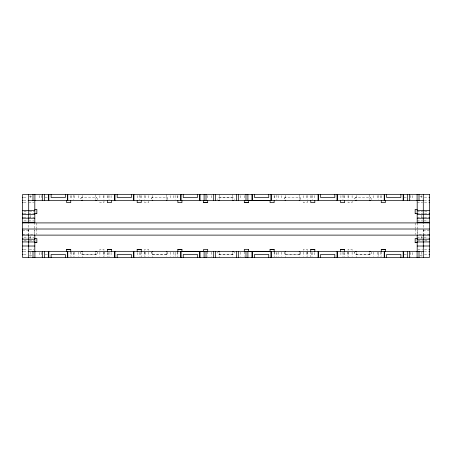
<?xml version="1.0" encoding="UTF-8"?>
<svg xmlns="http://www.w3.org/2000/svg" width="452" height="452" viewBox="0 0 452 452"><rect width="100%" height="100%" fill="white"/><g stroke="black" fill="none" stroke-linecap="round" stroke-linejoin="round"><path stroke-width="0.34" stroke-dasharray="2.26 1.69" d="M28.702 229.723L28.702 234.469L28.702 223.604M22.6 234.452L34.804 234.469L34.804 229.723M73.484 254.47L73.484 253.453M175.116 255.487L175.116 254.47M276.884 254.47L276.884 253.453M378.516 255.487L378.516 254.47M429.4 234.452L417.196 234.452L417.196 229.723M423.298 229.723L423.298 234.469L423.298 222.294M29.38 196.501L32.092 196.501M419.908 196.501L422.62 196.501M219.22 197.501L232.78 197.501A1.525 1.525 0 0 1 234.249 199.445M23.747 197.518L27.561 197.518M45.07 197.518L47.918 197.518M82.264 197.53A1.525 1.525 0 0 0 80.795 199.479A1.525 1.525 0 0 1 82.264 197.518L95.824 197.53A1.525 1.525 0 0 1 97.293 199.462A1.525 1.525 0 0 0 95.824 197.53M152.776 197.53A1.525 1.525 0 0 0 151.307 199.479A1.525 1.525 0 0 1 152.776 197.518L166.336 197.53A1.525 1.525 0 0 1 167.805 199.462A1.525 1.525 0 0 0 166.336 197.53M232.78 197.518L219.22 197.518A1.525 1.525 0 0 0 217.751 199.462M285.664 197.53A1.525 1.525 0 0 0 284.195 199.479A1.525 1.525 0 0 1 285.664 197.518L299.224 197.518A1.525 1.525 0 0 1 300.693 199.462A1.525 1.525 0 0 0 299.224 197.53M356.176 197.53A1.525 1.525 0 0 0 354.707 199.479A1.525 1.525 0 0 1 356.176 197.518L369.736 197.518A1.525 1.525 0 0 1 371.205 199.462A1.525 1.525 0 0 0 369.736 197.53M404.082 197.518L406.93 197.518M424.439 197.518L428.253 197.518M23.617 200.569L27.685 200.569M424.315 200.569L428.383 200.569M28.702 202.569L34.126 202.569M417.196 202.569L422.62 202.569M23.747 202.603L27.561 202.603M424.439 202.603L428.253 202.603M23.956 211.4L27.346 211.4M29.38 211.4L34.804 211.4M417.196 211.4L422.62 211.4M424.654 211.4L428.044 211.4M23.747 213.434L27.561 213.434M28.702 213.451L34.126 213.451M417.196 213.451L422.66 213.451M424.439 213.434L428.253 213.434M23.617 217.519L27.685 217.519M28.702 217.519L34.126 217.519M417.196 217.519L422.789 217.519M424.315 217.519L428.383 217.519M23.956 220.875L28.024 220.875M28.702 220.909L34.126 220.909M417.196 220.909L422.62 220.909M423.976 220.875L428.044 220.875M22.6 230.384L28.702 230.384M423.298 230.384L429.4 230.384M23.956 237.147L28.024 237.147M28.702 237.181L34.126 237.181M417.196 237.181L422.62 237.181M423.976 237.147L428.044 237.147M23.956 240.554L27.346 240.554M29.38 240.554L34.126 240.554M417.874 240.554L422.62 240.554M424.654 240.554L428.044 240.554M23.747 249.385L27.561 249.385M29.38 249.351L34.126 249.351M417.874 249.351L422.62 249.351M424.439 249.385L428.253 249.385M23.617 251.419L27.685 251.419M424.315 251.419L428.383 251.419M23.747 254.47L27.561 254.47M45.07 254.47L47.918 254.47M219.22 254.47L232.78 254.47A1.525 1.525 0 0 0 233.966 251.996M404.082 254.47L406.93 254.47M424.439 254.47L428.253 254.47M232.78 254.499L219.22 254.499A1.525 1.525 0 0 1 218.033 252.013M29.38 255.487L32.092 255.487M419.908 255.487L422.62 255.487M421.264 195.609L421.264 199.422M421.264 215.231L421.264 217.519M421.264 236.249L421.264 238.537M421.264 252.182L421.264 256.374M417.196 222.909L417.196 234.469M415.162 222.909L415.162 228.333M415.162 229.011L415.162 234.435M412.45 195.609L412.45 199.422M412.45 252.561L412.45 256.374M410.416 195.484L410.416 199.552M410.416 252.436L410.416 256.504M381.262 195.609L381.262 199.439M381.262 251.815L381.262 256.391M380.55 195.609L380.55 199.422M380.55 252.182L380.55 256.374M378.516 195.484L378.516 199.552M378.516 252.182L378.516 256.504M377.194 195.609L377.194 199.422M377.194 252.182L377.194 256.374M373.804 195.609L373.804 199.422M373.804 252.182L373.804 256.374M369.736 194.467L369.736 199.422M369.736 252.561L369.736 256.566M356.176 195.417L356.176 199.422M356.176 252.561L356.176 257.521M352.108 195.609L352.108 199.422M352.108 201.202L352.108 202.603L348.04 202.603L348.04 201.078M352.108 250.272L352.108 249.385L348.04 249.385L348.04 250.402M352.108 252.182L352.108 256.374M348.718 195.609L348.718 199.422M348.718 252.182L348.718 256.374M348.04 195.484L348.04 199.552M348.04 251.928L348.04 256.566M347.701 251.928L347.701 255.996M344.65 195.609L344.65 199.439M344.65 252.561L344.65 256.843M343.972 195.609L343.972 199.422M343.972 252.561L343.972 256.566M342.955 195.23L342.955 199.552M342.955 252.182L342.955 256.504M340.921 195.609L340.921 199.422M340.921 252.561L340.921 256.374M314.479 195.609L314.479 199.422M314.479 252.561L314.479 256.374M312.445 195.484L312.445 199.807M312.445 252.436L312.445 256.504M311.428 195.609L311.428 199.422M311.428 252.561L311.428 256.566M310.75 195.609L310.75 199.439M310.75 251.419L310.75 256.843M307.699 251.928L307.699 255.996M307.36 195.484L307.36 199.552M307.36 201.078L307.36 202.603L303.292 202.603L303.292 201.202M307.36 250.402L307.36 249.385L303.292 249.385L303.292 250.272M307.36 251.928L307.36 256.566M306.682 195.609L306.682 199.422M306.682 252.182L306.682 256.374M303.292 195.609L303.292 199.422M303.292 252.182L303.292 256.374M299.224 194.467L299.224 199.422M299.224 252.561L299.224 256.566M285.664 195.417L285.664 199.422M285.664 252.561L285.664 257.521M281.596 195.609L281.596 199.422M281.596 252.182L281.596 256.374M278.206 195.609L278.206 199.422M278.206 252.182L278.206 256.374M276.884 195.23L276.884 199.552M276.884 252.182L276.884 256.504M274.85 195.609L274.85 199.422M274.85 252.182L274.85 256.374M274.138 195.609L274.138 199.439M274.138 251.815L274.138 256.391M244.306 195.597L244.306 199.422M244.306 251.815L244.306 256.403M240.238 195.609L240.238 199.422M240.238 252.182L240.238 256.374M232.78 194.467L232.78 199.422M232.78 252.561L232.78 256.566M219.22 194.467L219.22 199.422M219.22 252.561L219.22 257.521M211.762 195.609L211.762 199.422M211.762 252.182L211.762 256.374M207.694 195.597L207.694 199.422M207.694 251.815L207.694 256.403M177.862 195.609L177.862 199.439M177.862 251.815L177.862 256.391M177.15 195.609L177.15 199.422M177.15 252.182L177.15 256.374M175.116 195.484L175.116 199.552M175.116 252.182L175.116 256.504M173.794 195.609L173.794 199.422M173.794 252.182L173.794 256.374M170.404 195.609L170.404 199.422M170.404 252.182L170.404 256.374M166.336 194.467L166.336 199.422M166.336 252.561L166.336 256.566M152.776 195.417L152.776 199.422M152.776 252.561L152.776 257.521M148.708 195.609L148.708 199.422M148.708 201.202L148.708 202.603L144.64 202.603L144.64 201.078M148.708 250.272L148.708 249.385L144.64 249.385L144.64 250.402M148.708 252.182L148.708 256.374M145.318 195.609L145.318 199.422M145.318 252.182L145.318 256.374M144.64 195.484L144.64 199.552M144.64 251.928L144.64 256.566M144.301 251.928L144.301 255.996M141.25 195.609L141.25 199.439M141.25 251.815L141.25 256.843M140.572 195.609L140.572 199.422M140.572 252.561L140.572 256.566M139.555 195.23L139.555 199.552M139.555 252.436L139.555 256.504M137.521 195.609L137.521 199.422M137.521 252.561L137.521 256.374M111.079 195.609L111.079 199.422M111.079 252.561L111.079 256.374M109.045 195.484L109.045 199.807M109.045 252.182L109.045 256.504M108.028 195.609L108.028 199.422M108.028 252.561L108.028 256.566M107.35 195.609L107.35 199.439M107.35 252.561L107.35 256.843M104.299 251.928L104.299 255.996M103.96 195.484L103.96 199.552M103.96 201.078L103.96 202.603L99.892 202.603L99.892 201.202M103.96 250.402L103.96 249.385L99.892 249.385L99.892 250.272M103.96 251.928L103.96 256.566M103.282 195.609L103.282 199.422M103.282 252.182L103.282 256.374M99.892 195.609L99.892 199.422M99.892 252.182L99.892 256.374M95.824 194.467L95.824 199.422M95.824 252.561L95.824 256.566M82.264 195.417L82.264 199.422M82.264 252.561L82.264 257.521M78.196 195.609L78.196 199.422M78.196 252.182L78.196 256.374M74.806 195.609L74.806 199.422M74.806 252.182L74.806 256.374M73.484 195.23L73.484 199.552M73.484 252.182L73.484 256.504M71.45 195.609L71.45 199.422M71.45 252.182L71.45 256.374M70.738 195.609L70.738 199.439M70.738 251.815L70.738 256.391M41.584 195.484L41.584 199.552M41.584 252.436L41.584 256.504M39.55 195.609L39.55 199.422M39.55 252.561L39.55 256.374M36.838 222.909L36.838 228.333M36.838 229.011L36.838 234.435M34.804 222.294L34.804 234.469M30.736 195.609L30.736 199.422M30.736 215.231L30.736 217.519M30.736 236.249L30.736 238.537M30.736 252.182L30.736 256.374M95.824 254.47L82.264 254.47A1.525 1.525 0 0 1 80.795 252.538A1.525 1.525 0 0 0 82.264 254.47L95.824 254.482A1.525 1.525 0 0 0 97.18 252.256A1.525 1.525 0 0 1 95.824 254.47M166.336 254.47L152.776 254.47A1.525 1.525 0 0 1 151.42 252.256A1.525 1.525 0 0 0 152.776 254.47L166.336 254.482A1.525 1.525 0 0 0 167.805 252.538A1.525 1.525 0 0 1 166.336 254.47M299.224 254.47L285.664 254.47A1.525 1.525 0 0 1 284.195 252.538A1.525 1.525 0 0 0 285.664 254.47L299.224 254.482A1.525 1.525 0 0 0 300.58 252.256A1.525 1.525 0 0 1 299.224 254.47M369.736 254.47L356.176 254.47A1.525 1.525 0 0 1 354.82 252.256A1.525 1.525 0 0 0 356.176 254.47L369.736 254.482A1.525 1.525 0 0 0 371.205 252.538A1.525 1.525 0 0 1 369.736 254.47"/><path stroke-width="0.68" d="M22.6 197.518L22.984 197.518M429.016 197.518L429.4 197.518M22.6 200.569L22.984 200.569M28.702 200.535L423.298 200.569M429.016 200.569L429.4 200.569M203.626 202.586L207.694 202.586M244.306 202.586L248.374 202.586M22.6 202.603L22.984 202.603M429.016 202.603L429.4 202.603M34.804 209.383L36.838 209.395L36.838 213.463M417.196 209.383L415.162 209.395L415.162 213.463M22.6 210.4L28.702 210.4M423.298 210.4L429.4 210.4M28.702 210.429L34.804 210.429M417.196 210.429L423.298 210.429M22.6 213.434L22.984 213.434M34.425 213.434L34.804 213.434M35.058 213.451L36.838 213.451M415.162 213.451L416.942 213.451M417.196 213.434L417.575 213.434M429.016 213.434L429.4 213.434M22.6 214.468L34.804 214.497M417.196 214.497L429.4 214.468M22.6 217.502L22.984 217.502M429.016 217.502L429.4 217.502M22.6 218.197L28.702 218.197M423.298 218.197L429.4 218.197M28.702 218.226L34.804 218.226M417.196 218.226L423.298 218.226M22.6 222.265L28.702 222.265M423.298 222.265L429.4 222.265M28.702 222.294L34.804 222.294M417.196 222.294L423.298 222.294M22.6 222.909L429.4 222.909M429.4 229.011L22.6 229.011L22.6 235.113L429.4 235.113M22.6 234.452L22.984 234.452M429.016 234.452L429.4 234.452M22.6 238.52L22.984 238.52M34.425 238.52L34.804 238.52M35.058 238.549L36.838 238.537L36.838 242.617L34.804 242.617L36.838 242.605M416.942 238.549L415.162 238.537L415.162 242.617L417.196 242.617L415.162 242.605M417.196 238.52L417.575 238.52M429.016 238.52L429.4 238.52M22.6 239.181L34.804 239.215M417.196 239.215L429.4 239.181M22.6 241.927L28.702 241.927M423.298 241.927L429.4 241.927M28.702 241.956L34.804 241.956M417.196 241.956L423.298 241.956M22.6 245.995L28.702 245.995M423.298 245.995L429.4 245.995M28.702 246.024L34.804 246.024M417.196 246.024L423.298 246.024M22.6 249.385L22.984 249.385M66.67 251.431L66.67 249.385L70.738 249.385L70.738 251.431M107.35 251.431L107.35 249.385L111.418 249.385L111.418 251.431M137.182 251.431L137.182 249.385L141.25 249.385L141.25 251.431M177.862 251.431L177.862 249.385L181.93 249.385L181.93 251.431L203.626 251.448L203.626 249.397L207.694 249.397L207.694 251.448M248.374 249.397L248.374 251.448L270.07 251.431L270.07 249.385L274.138 249.385L274.138 251.431M310.75 251.431L310.75 249.385L314.818 249.385L314.818 251.431M340.582 251.431L340.582 249.385L344.65 249.385L344.65 251.431M381.262 251.431L381.262 249.385L385.33 249.385L385.33 251.431M429.016 249.385L429.4 249.385M66.67 249.397L70.738 249.397M107.35 249.397L111.418 249.397M137.182 249.397L141.25 249.397M177.862 249.397L181.93 249.397M248.374 249.414L244.306 249.414L244.306 251.448M270.07 249.397L274.138 249.397M310.75 249.397L314.818 249.397M340.582 249.397L344.65 249.397M381.262 249.397L385.33 249.397M22.6 251.419L22.984 251.419M28.702 251.385L423.298 251.419M429.016 251.419L429.4 251.419M22.6 254.47L22.984 254.47M429.016 254.47L429.4 254.47M423.298 194.467L423.298 223.068M423.298 235.113L423.298 257.521M419.01 194.467L419.01 200.569M419.01 251.419L419.01 257.521M417.196 200.535L417.196 222.943M417.196 235.136L417.196 251.431M417.089 194.467L417.089 200.569M417.089 251.419L417.089 257.521M409.422 194.467L409.422 200.569M409.422 251.419L409.422 257.521M407.501 194.467L407.501 200.569M407.501 251.419L407.501 257.521M403.297 194.467L403.297 200.569M403.297 251.419L403.297 257.521M403.212 194.467L403.212 200.569M403.212 251.419L403.212 257.521M400.89 194.467L400.89 197.518L386.652 197.518L386.652 194.467M400.89 257.521L400.89 254.47L386.652 254.47L386.652 257.521M385.33 200.569L385.33 202.615L381.262 202.615L381.262 200.569M384.33 194.467L384.33 200.569M384.33 251.419L384.33 257.521M384.245 194.467L384.245 200.569M384.245 251.419L384.245 257.521M344.65 200.569L344.65 202.615L340.582 202.615L340.582 200.569M337.226 194.467L337.226 200.569M337.226 251.419L337.226 257.521M337.141 194.467L337.141 200.569M337.141 251.419L337.141 257.521M334.819 194.467L334.819 197.518L320.581 197.518L320.581 194.467M334.819 257.521L334.819 254.47L320.581 254.47L320.581 257.521M318.259 194.467L318.259 200.569M318.259 251.419L318.259 257.521M318.174 194.467L318.174 200.569M318.174 251.419L318.174 257.521M314.818 200.569L314.818 202.615L310.75 202.603L310.75 200.569M274.138 200.569L274.138 202.615L270.07 202.615L270.07 200.569L248.374 200.569L248.374 202.603L244.306 202.603L244.306 200.569M271.155 194.467L271.155 200.569M271.155 251.419L271.155 257.521M271.07 194.467L271.07 200.569M271.07 251.419L271.07 257.521M268.748 194.467L268.748 197.518L254.51 197.518L254.51 194.467M268.748 257.521L268.748 254.47L254.51 254.47L254.51 257.521M252.188 194.467L252.188 200.569M252.188 251.419L252.188 257.521M252.103 194.467L252.103 200.569M252.103 251.419L252.103 257.521M247.899 194.467L247.899 200.569M247.899 251.419L247.899 257.521M245.978 194.467L245.978 200.569M245.978 251.419L245.978 257.521M238.311 194.467L238.311 200.569M238.311 251.419L238.311 257.521M236.39 194.467L236.39 200.569M236.39 251.419L236.39 257.521M215.61 194.467L215.61 200.569M215.61 251.419L215.61 257.521M213.689 194.467L213.689 200.569M213.689 251.419L213.689 257.521M207.694 200.552L207.694 202.603L203.626 202.603L203.626 200.552M206.022 194.467L206.022 200.569M206.022 251.419L206.022 257.521M204.101 194.467L204.101 200.569M204.101 251.419L204.101 257.521M199.897 194.467L199.897 200.569M199.897 251.419L199.897 257.521M199.812 194.467L199.812 200.569M199.812 251.419L199.812 257.521M197.49 194.467L197.49 197.518L183.252 197.518L183.252 194.467M197.49 257.521L197.49 254.47L183.252 254.47L183.252 257.521M181.93 200.569L181.93 202.615L177.862 202.615L177.862 200.569M180.93 194.467L180.93 200.569M180.93 251.419L180.93 257.521M180.845 194.467L180.845 200.569M180.845 251.419L180.845 257.521M141.25 200.569L141.25 202.615L137.182 202.615L137.182 200.569M133.826 194.467L133.826 200.569M133.826 251.419L133.826 257.521M133.741 194.467L133.741 200.569M133.741 251.419L133.741 257.521M131.419 194.467L131.419 197.518L117.181 197.518L117.181 194.467M131.419 257.521L131.419 254.47L117.181 254.47L117.181 257.521M114.859 194.467L114.859 200.569M114.859 251.419L114.859 257.521M114.774 194.467L114.774 200.569M114.774 251.419L114.774 257.521M111.418 200.569L111.418 202.615L107.35 202.615L107.35 200.569M70.738 200.569L70.738 202.615L66.67 202.615L66.67 200.569M67.755 194.467L67.755 200.569M67.755 251.419L67.755 257.521M67.67 194.467L67.67 200.569M67.67 251.419L67.67 257.521M65.348 194.467L65.348 197.518L51.11 197.518L51.11 194.467M65.348 257.521L65.348 254.47L51.11 254.47L51.11 257.521M48.788 194.467L48.788 200.569M48.788 251.419L48.788 257.521M48.703 194.467L48.703 200.569M48.703 251.419L48.703 257.521M44.499 194.467L44.499 200.569M44.499 251.419L44.499 257.521M42.578 194.467L42.578 200.569M42.578 251.419L42.578 257.521M34.911 194.467L34.911 200.569M34.911 251.419L34.911 257.521M34.804 200.535L34.804 222.943M34.804 235.136L34.804 251.431M32.99 194.467L32.99 200.569M32.99 251.419L32.99 257.521M28.702 194.467L28.702 223.068M28.702 235.113L28.702 257.521M95.824 251.431A1.525 1.525 0 0 1 96.383 251.538M81.705 251.538A1.525 1.525 0 0 1 82.264 251.431M166.336 251.431A1.525 1.525 0 0 1 166.895 251.538M152.217 251.538A1.525 1.525 0 0 1 152.776 251.431M96.383 200.473A1.525 1.525 0 0 1 95.824 200.581M82.264 200.581A1.525 1.525 0 0 1 81.705 200.473M166.895 200.473A1.525 1.525 0 0 1 166.336 200.581M152.776 200.581A1.525 1.525 0 0 1 152.217 200.473M299.224 251.431A1.525 1.525 0 0 1 299.783 251.538M285.105 251.538A1.525 1.525 0 0 1 285.664 251.431M369.736 251.431A1.525 1.525 0 0 1 370.295 251.538M355.617 251.538A1.525 1.525 0 0 1 356.176 251.431M299.783 200.473A1.525 1.525 0 0 1 299.224 200.581M285.664 200.581A1.525 1.525 0 0 1 285.105 200.473M370.295 200.473A1.525 1.525 0 0 1 369.736 200.581M356.176 200.581A1.525 1.525 0 0 1 355.617 200.473M232.78 251.448A1.525 1.525 0 0 1 233.339 251.555M218.661 251.555A1.525 1.525 0 0 1 219.22 251.448M233.339 200.462A1.525 1.525 0 0 1 232.78 200.569M219.22 200.569A1.525 1.525 0 0 1 218.661 200.462M429.4 194.467L22.6 194.467L22.6 257.521L429.4 257.521L429.4 194.467"/></g></svg>
